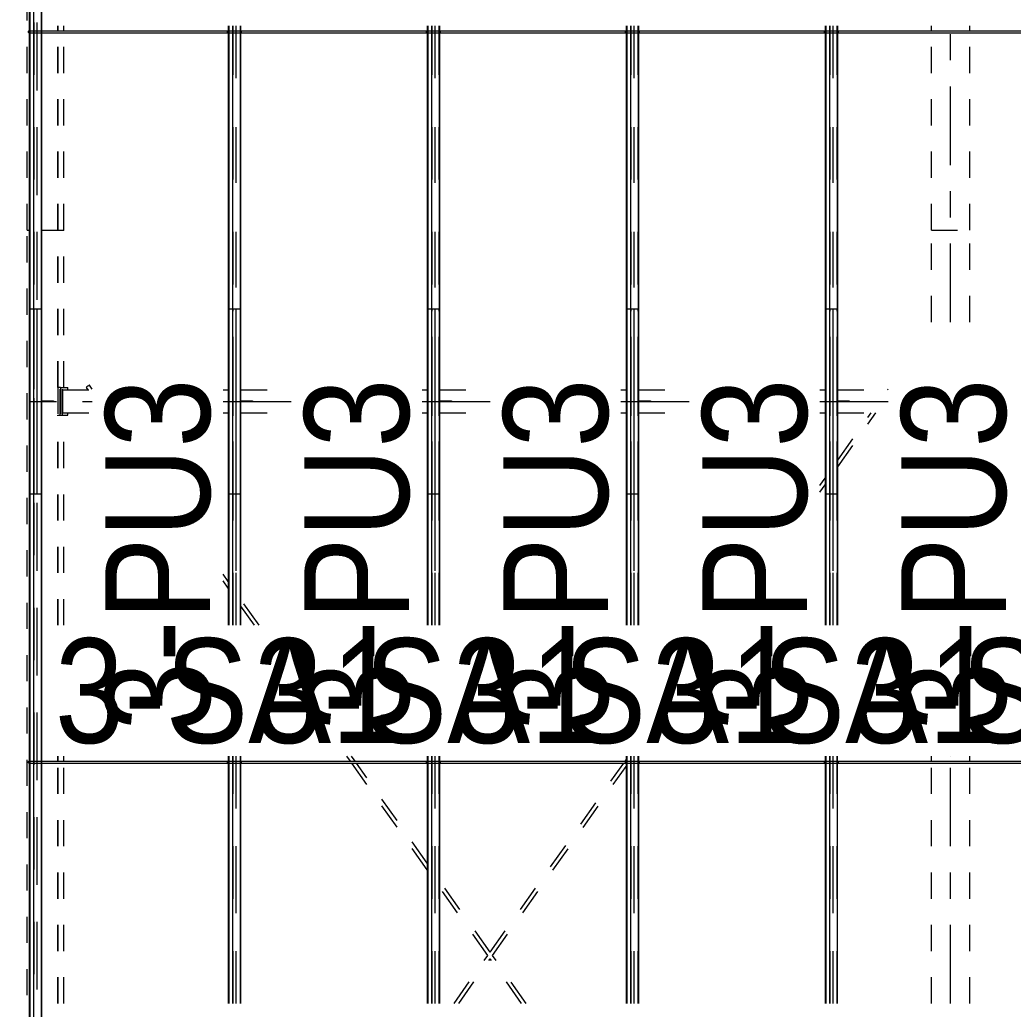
# Model space of a CAD drawing. Header units: millimetres. Extents: x -183 to 639, y -32 to 542.
# Drawn here: x 160.44 to 198.4, y 105.81 to 143.6 of the extents above; entities that cross this region are included whole.
import ezdxf

# ---------------------------------------------------------------- set-up
doc = ezdxf.new("R2010")
doc.units = ezdxf.units.MM
for name, pattern in [('XKITLINE00', [0]), ('XKITLINE01', [4, 1, -1, 1, -1]), ('XKITLINE02', [4, 2, -2]), ('XKITLINE03', [6, 3, -1, 1, -1])]:
    doc.linetypes.add(name, pattern=pattern)
for name, color, linetype, lineweight in [('Part', 2, 'Continuous', 0), ('PartMark', 7, 'Continuous', 0), ('S-grid', 1, 'Continuous', 0)]:
    doc.layers.add(name, color=color, linetype=linetype, lineweight=lineweight)
doc.styles.add('ARIAL', font='ARIAL.TTF')

# ---------------------------------------------------------------- blocks, each defined once
blk = doc.blocks.new('*A826')
at = {"layer": 'S-grid', "color": 1, "linetype": 'XKITLINE03', "lineweight": 0}
for p, q in [((196.01, 132.058), (196.01, 143.381)), ((196.01, 106.028), (196.01, 115.476)), ((196.01, 115.476), (196.01, 115.476))]:
    blk.add_line(p, q, dxfattribs=at)
blk = doc.blocks.new('*A886')
at = {"layer": 'Part', "color": 2, "linetype": 'XKITLINE00', "lineweight": 0}
for p, q in [((191.216, 132.558), (191.395, 132.558)), ((191.216, 132.558), (191.216, 120.476)), ((191.226, 132.558), (191.226, 120.476)), ((191.235, 132.558), (191.235, 120.476)), ((191.395, 132.558), (191.697, 132.558)), ((191.395, 120.476), (191.395, 132.558)), ((191.687, 120.476), (191.687, 132.558)), ((191.697, 120.476), (191.697, 132.558)), ((191.697, 120.476), (191.697, 132.558)), ((191.216, 115.476), (191.216, 115.276)), ((191.226, 115.476), (191.226, 115.276)), ((191.235, 115.476), (191.235, 115.276)), ((191.395, 106.028), (191.395, 115.476)), ((191.687, 106.028), (191.687, 115.476)), ((191.216, 115.206), (191.216, 106.028)), ((191.226, 115.206), (191.226, 106.028)), ((191.235, 115.206), (191.235, 106.028))]:
    blk.add_line(p, q, dxfattribs=at)
at = {"layer": 'Part', "color": 7, "linetype": 'XKITLINE02', "lineweight": 0}
for p, q in [((191.225, 120.476), (191.225, 132.558)), ((191.406, 120.476), (191.406, 132.558)), ((191.506, 132.558), (191.506, 120.476)), ((191.518, 120.476), (191.518, 132.558)), ((191.678, 120.476), (191.678, 132.558)), ((191.686, 120.476), (191.686, 132.558)), ((191.225, 106.028), (191.225, 115.476)), ((191.406, 106.028), (191.406, 115.476)), ((191.506, 115.476), (191.506, 106.028)), ((191.518, 106.028), (191.518, 115.476)), ((191.678, 106.028), (191.678, 115.476)), ((191.686, 106.028), (191.686, 115.476)), ((191.216, 115.276), (191.216, 115.206)), ((191.226, 115.276), (191.226, 115.206)), ((191.235, 115.276), (191.235, 115.206))]:
    blk.add_line(p, q, dxfattribs=at)
blk = doc.blocks.new('*A887')
at = {"layer": 'Part', "color": 2, "linetype": 'XKITLINE00', "lineweight": 0}
for p, q in [((183.611, 132.558), (183.79, 132.558)), ((183.611, 132.558), (183.611, 120.476)), ((183.621, 132.558), (183.621, 120.476)), ((183.63, 132.558), (183.63, 120.476)), ((183.79, 132.558), (184.092, 132.558)), ((183.79, 120.476), (183.79, 132.558)), ((184.082, 120.476), (184.082, 132.558)), ((184.092, 120.476), (184.092, 132.558)), ((183.611, 115.476), (183.611, 115.276)), ((183.621, 115.476), (183.621, 115.276)), ((183.63, 115.476), (183.63, 115.276)), ((183.79, 106.028), (183.79, 115.476)), ((184.082, 106.028), (184.082, 115.476)), ((184.092, 106.028), (184.092, 115.476)), ((183.611, 115.206), (183.611, 106.028)), ((183.621, 115.206), (183.621, 106.028)), ((183.63, 115.206), (183.63, 106.028))]:
    blk.add_line(p, q, dxfattribs=at)
at = {"layer": 'Part', "color": 7, "linetype": 'XKITLINE02', "lineweight": 0}
for p, q in [((183.62, 120.476), (183.62, 132.558)), ((183.802, 120.476), (183.802, 132.558)), ((183.901, 132.558), (183.901, 120.476)), ((183.913, 120.476), (183.913, 132.558)), ((184.073, 120.476), (184.073, 132.558)), ((184.081, 120.476), (184.081, 132.558)), ((183.62, 106.028), (183.62, 115.476)), ((183.802, 106.028), (183.802, 115.476)), ((183.901, 115.476), (183.901, 106.028)), ((183.913, 106.028), (183.913, 115.476)), ((184.073, 106.028), (184.073, 115.476)), ((184.081, 106.028), (184.081, 115.476)), ((183.611, 115.276), (183.611, 115.206)), ((183.621, 115.276), (183.621, 115.206)), ((183.63, 115.276), (183.63, 115.206))]:
    blk.add_line(p, q, dxfattribs=at)
blk = doc.blocks.new('*A888')
at = {"layer": 'Part', "color": 2, "linetype": 'XKITLINE00', "lineweight": 0}
for p, q in [((176.006, 132.558), (176.185, 132.558)), ((176.006, 132.558), (176.006, 120.476)), ((176.017, 132.558), (176.017, 120.476)), ((176.025, 132.558), (176.025, 120.476)), ((176.185, 132.558), (176.487, 132.558)), ((176.185, 120.476), (176.185, 132.558)), ((176.478, 120.476), (176.478, 132.558)), ((176.487, 120.476), (176.487, 132.558)), ((176.006, 115.476), (176.006, 115.276)), ((176.017, 115.476), (176.017, 115.276)), ((176.025, 115.476), (176.025, 115.276)), ((176.185, 106.028), (176.185, 115.476)), ((176.478, 106.028), (176.478, 115.476)), ((176.487, 106.028), (176.487, 115.476)), ((176.006, 115.206), (176.006, 106.028)), ((176.017, 115.206), (176.017, 106.028)), ((176.025, 115.206), (176.025, 106.028))]:
    blk.add_line(p, q, dxfattribs=at)
at = {"layer": 'Part', "color": 7, "linetype": 'XKITLINE02', "lineweight": 0}
for p, q in [((176.015, 120.476), (176.015, 132.558)), ((176.197, 120.476), (176.197, 132.558)), ((176.296, 132.558), (176.296, 120.476)), ((176.308, 120.476), (176.308, 132.558)), ((176.468, 120.476), (176.468, 132.558)), ((176.476, 120.476), (176.476, 132.558)), ((176.015, 106.028), (176.015, 115.476)), ((176.197, 106.028), (176.197, 115.476)), ((176.296, 115.476), (176.296, 106.028)), ((176.308, 106.028), (176.308, 115.476)), ((176.468, 106.028), (176.468, 115.476)), ((176.476, 106.028), (176.476, 115.476)), ((176.006, 115.276), (176.006, 115.206)), ((176.017, 115.276), (176.017, 115.206)), ((176.025, 115.276), (176.025, 115.206))]:
    blk.add_line(p, q, dxfattribs=at)
blk = doc.blocks.new('*A889')
at = {"layer": 'Part', "color": 2, "linetype": 'XKITLINE00', "lineweight": 0}
for p, q in [((168.401, 132.558), (168.58, 132.558)), ((168.401, 132.558), (168.401, 120.476)), ((168.412, 132.558), (168.412, 120.476)), ((168.42, 132.558), (168.42, 120.476)), ((168.58, 132.558), (168.882, 132.558)), ((168.58, 120.476), (168.58, 132.558)), ((168.873, 120.476), (168.873, 132.558)), ((168.882, 120.476), (168.882, 132.558)), ((168.401, 115.476), (168.401, 115.276)), ((168.412, 115.476), (168.412, 115.276)), ((168.42, 115.476), (168.42, 115.276)), ((168.58, 106.028), (168.58, 115.476)), ((168.873, 106.028), (168.873, 115.476)), ((168.882, 106.028), (168.882, 115.476)), ((168.401, 115.206), (168.401, 106.028)), ((168.412, 115.206), (168.412, 106.028)), ((168.42, 115.206), (168.42, 106.028))]:
    blk.add_line(p, q, dxfattribs=at)
at = {"layer": 'Part', "color": 7, "linetype": 'XKITLINE02', "lineweight": 0}
for p, q in [((168.41, 120.476), (168.41, 132.558)), ((168.592, 120.476), (168.592, 132.558)), ((168.691, 132.558), (168.691, 120.476)), ((168.703, 120.476), (168.703, 132.558)), ((168.863, 120.476), (168.863, 132.558)), ((168.871, 120.476), (168.871, 132.558)), ((168.41, 106.028), (168.41, 115.476)), ((168.592, 106.028), (168.592, 115.476)), ((168.691, 115.476), (168.691, 106.028)), ((168.703, 106.028), (168.703, 115.476)), ((168.863, 106.028), (168.863, 115.476)), ((168.871, 106.028), (168.871, 115.476)), ((168.401, 115.276), (168.401, 115.206)), ((168.412, 115.276), (168.412, 115.206)), ((168.42, 115.276), (168.42, 115.206))]:
    blk.add_line(p, q, dxfattribs=at)
blk = doc.blocks.new('*A890')
at = {"layer": 'Part', "color": 2, "linetype": 'XKITLINE00', "lineweight": 0}
for p, q in [((160.796, 132.558), (160.975, 132.558)), ((160.796, 132.558), (160.796, 115.276)), ((160.807, 132.558), (160.807, 115.276)), ((160.815, 132.558), (160.815, 115.276)), ((160.975, 132.558), (161.277, 132.558)), ((160.975, 83.146), (160.975, 132.558)), ((161.268, 83.146), (161.268, 132.558)), ((161.277, 120.476), (161.277, 132.558)), ((161.277, 115.476), (161.277, 120.476)), ((161.277, 106.028), (161.277, 115.476)), ((160.796, 115.206), (160.796, 100.828)), ((160.807, 115.206), (160.807, 100.828)), ((160.815, 115.206), (160.815, 100.828)), ((161.277, 101.028), (161.277, 106.028))]:
    blk.add_line(p, q, dxfattribs=at)
at = {"layer": 'Part', "color": 7, "linetype": 'XKITLINE02', "lineweight": 0}
for p, q in [((160.806, 83.146), (160.806, 132.558)), ((160.987, 83.146), (160.987, 132.558)), ((161.086, 132.558), (161.086, 83.146)), ((161.098, 83.146), (161.098, 132.558)), ((161.258, 83.146), (161.258, 132.558)), ((161.266, 83.146), (161.266, 132.558)), ((160.796, 115.276), (160.796, 115.206)), ((160.807, 115.276), (160.807, 115.206)), ((160.815, 115.276), (160.815, 115.206))]:
    blk.add_line(p, q, dxfattribs=at)
blk = doc.blocks.new('*A901')
at = {"layer": 'S-grid', "color": 1, "linetype": 'XKITLINE03', "lineweight": 0}
for p, q in [((144.834, 129.028), (163.201, 129.028)), ((168.201, 129.028), (170.806, 129.028)), ((175.806, 129.028), (178.411, 129.028)), ((183.411, 129.028), (186.016, 129.028)), ((191.016, 129.028), (193.621, 129.028))]:
    blk.add_line(p, q, dxfattribs=at)
blk = doc.blocks.new('*A905')
at = {"layer": 'Part', "color": 4, "linetype": 'XKITLINE01', "lineweight": 0}
for p, q in [((162.982, 129.567), (162.978, 129.561)), ((163.043, 129.47), (162.978, 129.561)), ((163.001, 129.583), (162.982, 129.567)), ((163.03, 129.604), (163.001, 129.583)), ((163.061, 129.625), (163.03, 129.604)), ((163.085, 129.641), (163.061, 129.625)), ((163.097, 129.646), (163.085, 129.641)), ((163.201, 129.499), (163.097, 129.646)), ((168.401, 122.142), (168.201, 122.425)), ((168.401, 121.888), (168.201, 122.171)), ((169.578, 120.476), (168.882, 121.462)), ((169.399, 120.476), (168.882, 121.208)), ((173.074, 115.276), (172.933, 115.476)), ((173.254, 115.276), (173.112, 115.476)), ((176.006, 111.128), (173.124, 115.206)), ((176.006, 111.382), (173.303, 115.206)), ((178.411, 107.979), (176.487, 110.702)), ((178.321, 107.852), (176.487, 110.448)), ((179.79, 106.028), (178.501, 107.852)), ((179.61, 106.028), (178.411, 107.725))]:
    blk.add_line(p, q, dxfattribs=at)
blk = doc.blocks.new('*A906')
at = {"layer": 'Part', "color": 4, "linetype": 'XKITLINE01', "lineweight": 0}
for p, q in [((193.6, 129.47), (193.621, 129.499)), ((191.697, 126.777), (192.976, 128.587)), ((191.697, 126.523), (193.156, 128.587)), ((191.016, 125.814), (191.216, 126.097)), ((191.016, 125.56), (191.216, 125.843)), ((178.411, 107.979), (183.519, 115.206)), ((178.501, 107.852), (183.611, 115.082)), ((183.569, 115.276), (183.611, 115.336)), ((177.033, 106.028), (178.321, 107.852)), ((177.212, 106.028), (178.411, 107.725))]:
    blk.add_line(p, q, dxfattribs=at)
blk = doc.blocks.new('*A907')
at = {"layer": 'Part', "color": 4, "linetype": 'XKITLINE01', "lineweight": 0}
for p, q in [((160.719, 100.337), (160.719, 135.573)), ((160.719, 135.573), (160.796, 135.573)), ((161.277, 135.573), (161.889, 135.573)), ((161.889, 129.558), (161.889, 135.573)), ((161.889, 135.573), (161.894, 135.573)), ((161.894, 129.558), (161.894, 135.573)), ((161.889, 120.476), (161.889, 128.499)), ((161.894, 120.476), (161.894, 128.499)), ((161.889, 115.276), (161.889, 115.476)), ((161.894, 115.276), (161.894, 115.476)), ((161.889, 106.028), (161.889, 115.206)), ((161.894, 106.028), (161.894, 115.206)), ((161.889, 100.828), (161.889, 101.028)), ((161.894, 100.828), (161.894, 101.028)), ((161.889, 100.337), (161.889, 100.758)), ((161.894, 100.337), (161.894, 100.758)), ((160.719, 100.337), (160.796, 100.337)), ((161.277, 100.337), (161.889, 100.337)), ((161.889, 100.337), (161.894, 100.337))]:
    blk.add_line(p, q, dxfattribs=at)
blk = doc.blocks.new('*A908')
at = {"layer": 'Part', "color": 4, "linetype": 'XKITLINE01', "lineweight": 0}
for p, q in [((161.894, 135.573), (162.116, 135.573)), ((162.116, 129.558), (162.116, 135.573)), ((162.116, 135.573), (162.121, 135.573)), ((162.121, 129.558), (162.121, 135.573)), ((162.116, 120.476), (162.116, 128.499)), ((162.121, 120.476), (162.121, 128.499)), ((162.116, 115.276), (162.116, 115.476)), ((162.121, 115.276), (162.121, 115.476)), ((162.116, 106.028), (162.116, 115.206)), ((162.121, 106.028), (162.121, 115.206)), ((162.116, 100.828), (162.116, 101.028)), ((162.121, 100.828), (162.121, 101.028)), ((162.116, 100.337), (162.116, 100.758)), ((162.121, 100.337), (162.121, 100.758)), ((161.894, 100.337), (162.116, 100.337)), ((162.116, 100.337), (162.121, 100.337))]:
    blk.add_line(p, q, dxfattribs=at)
blk = doc.blocks.new('*A912')
at = {"layer": 'Part', "color": 4, "linetype": 'XKITLINE01', "lineweight": 0}
for p, q in [((195.275, 132.058), (195.275, 135.573)), ((195.275, 135.573), (196.746, 135.573)), ((196.746, 132.058), (196.746, 135.573)), ((195.275, 115.276), (195.275, 115.476)), ((196.746, 115.276), (196.746, 115.476)), ((195.275, 106.028), (195.275, 115.206)), ((196.746, 106.028), (196.746, 115.206)), ((195.275, 100.828), (195.275, 101.028)), ((196.746, 100.828), (196.746, 101.028)), ((195.275, 100.337), (195.275, 100.758)), ((196.746, 100.337), (196.746, 100.758)), ((195.275, 100.337), (196.746, 100.337))]:
    blk.add_line(p, q, dxfattribs=at)
blk = doc.blocks.new('*A927')
at = {"layer": 'Part', "color": 4, "linetype": 'XKITLINE01', "lineweight": 0}
for p, q in [((195.275, 157.299), (195.275, 157.499)), ((195.275, 148.381), (195.275, 157.228)), ((196.746, 157.299), (196.746, 157.499)), ((196.746, 148.381), (196.746, 157.228)), ((195.275, 143.181), (195.275, 143.381)), ((196.746, 143.181), (196.746, 143.381)), ((195.275, 135.573), (195.275, 143.111)), ((196.746, 135.573), (196.746, 143.111)), ((195.275, 135.573), (196.746, 135.573))]:
    blk.add_line(p, q, dxfattribs=at)
blk = doc.blocks.new('*A1159')
at = {"layer": 'Part', "color": 4, "linetype": 'XKITLINE01', "lineweight": 0}
for p, q in [((162.077, 129.47), (163.201, 129.47)), ((162.077, 128.587), (162.077, 129.47)), ((168.201, 129.47), (168.401, 129.47)), ((168.882, 129.47), (170.806, 129.47)), ((175.806, 129.47), (176.006, 129.47)), ((176.487, 129.47), (178.411, 129.47)), ((183.411, 129.47), (183.611, 129.47)), ((184.092, 129.47), (186.016, 129.47)), ((191.016, 129.47), (191.216, 129.47)), ((191.697, 129.47), (193.621, 129.47)), ((162.077, 128.587), (163.201, 128.587)), ((168.201, 128.587), (168.401, 128.587)), ((168.882, 128.587), (170.806, 128.587)), ((175.806, 128.587), (176.006, 128.587)), ((176.487, 128.587), (178.411, 128.587)), ((183.411, 128.587), (183.611, 128.587)), ((184.092, 128.587), (186.016, 128.587)), ((191.016, 128.587), (191.216, 128.587)), ((191.697, 128.587), (193.621, 128.587))]:
    blk.add_line(p, q, dxfattribs=at)
blk = doc.blocks.new('*A1160')
at = {"layer": 'Part', "color": 4, "linetype": 'XKITLINE01', "lineweight": 0}
for p, q in [((161.883, 129.558), (161.883, 128.499)), ((161.983, 129.558), (161.883, 129.558)), ((161.971, 128.499), (161.971, 129.558)), ((161.883, 128.499), (161.983, 128.499))]:
    blk.add_line(p, q, dxfattribs=at)
blk = doc.blocks.new('*A1161')
at = {"layer": 'Part', "color": 4, "linetype": 'XKITLINE01', "lineweight": 0}
for p, q in [((161.983, 129.558), (161.983, 128.499)), ((161.983, 129.558), (162.271, 129.558)), ((162.07, 128.499), (162.07, 129.558)), ((162.271, 129.47), (162.271, 129.558)), ((161.983, 128.499), (162.271, 128.499)), ((162.271, 128.499), (162.271, 128.587))]:
    blk.add_line(p, q, dxfattribs=at)
blk = doc.blocks.new('*A1162')
at = {"layer": 'Part', "color": 4, "linetype": 'XKITLINE01', "lineweight": 0}
for p, q in [((168.882, 129.043), (169.323, 129.043)), ((169.323, 129.014), (168.882, 129.014)), ((169.323, 129.043), (169.323, 129.014))]:
    blk.add_line(p, q, dxfattribs=at)
blk = doc.blocks.new('*A1163')
at = {"layer": 'Part', "color": 4, "linetype": 'XKITLINE01', "lineweight": 0}
for p, q in [((161.277, 129.043), (161.719, 129.043)), ((161.719, 129.014), (161.277, 129.014)), ((161.719, 129.043), (161.719, 129.014))]:
    blk.add_line(p, q, dxfattribs=at)
blk = doc.blocks.new('*A1165')
at = {"layer": 'Part', "color": 4, "linetype": 'XKITLINE01', "lineweight": 0}
for p, q in [((176.487, 129.043), (176.928, 129.043)), ((176.928, 129.014), (176.487, 129.014)), ((176.928, 129.043), (176.928, 129.014))]:
    blk.add_line(p, q, dxfattribs=at)
blk = doc.blocks.new('*A1168')
at = {"layer": 'Part', "color": 4, "linetype": 'XKITLINE01', "lineweight": 0}
for p, q in [((191.697, 129.043), (192.138, 129.043)), ((192.138, 129.014), (191.697, 129.014)), ((192.138, 129.043), (192.138, 129.014))]:
    blk.add_line(p, q, dxfattribs=at)
blk = doc.blocks.new('*A1169')
at = {"layer": 'Part', "color": 4, "linetype": 'XKITLINE01', "lineweight": 0}
for p, q in [((184.092, 129.043), (184.533, 129.043)), ((184.533, 129.014), (184.092, 129.014)), ((184.533, 129.043), (184.533, 129.014))]:
    blk.add_line(p, q, dxfattribs=at)
blk = doc.blocks.new('*A1171')
at = {"layer": 'Part', "color": 4, "linetype": 'XKITLINE01', "lineweight": 0}
for p, q in [((160.719, 135.573), (160.719, 170.678)), ((160.719, 170.678), (160.796, 170.678)), ((161.277, 170.678), (161.889, 170.678)), ((161.889, 162.499), (161.889, 170.678)), ((161.889, 170.678), (161.894, 170.678)), ((161.894, 162.499), (161.894, 170.678)), ((161.889, 157.299), (161.889, 157.499)), ((161.889, 148.381), (161.889, 157.228)), ((161.894, 157.299), (161.894, 157.499)), ((161.894, 148.381), (161.894, 157.228)), ((161.889, 143.181), (161.889, 143.381)), ((161.894, 143.181), (161.894, 143.381)), ((161.889, 135.573), (161.889, 143.111)), ((161.894, 135.573), (161.894, 143.111)), ((160.719, 135.573), (160.796, 135.573)), ((161.277, 135.573), (161.889, 135.573)), ((161.889, 135.573), (161.894, 135.573))]:
    blk.add_line(p, q, dxfattribs=at)
blk = doc.blocks.new('*A1172')
at = {"layer": 'Part', "color": 4, "linetype": 'XKITLINE01', "lineweight": 0}
for p, q in [((162.116, 162.499), (162.116, 170.678)), ((162.116, 170.678), (162.121, 170.678)), ((162.121, 162.499), (162.121, 170.678)), ((162.116, 157.299), (162.116, 157.499)), ((162.116, 148.381), (162.116, 157.228)), ((162.121, 157.299), (162.121, 157.499)), ((162.121, 148.381), (162.121, 157.228)), ((162.116, 143.181), (162.116, 143.381)), ((162.121, 143.181), (162.121, 143.381)), ((162.116, 135.573), (162.116, 143.111)), ((162.121, 135.573), (162.121, 143.111)), ((161.894, 135.573), (162.116, 135.573)), ((162.116, 135.573), (162.121, 135.573))]:
    blk.add_line(p, q, dxfattribs=at)
blk = doc.blocks.new('*A1205')
at = {"layer": 'Part', "color": 2, "linetype": 'XKITLINE00', "lineweight": 0}
for p, q in [((191.216, 143.381), (191.216, 143.181)), ((191.226, 143.381), (191.226, 143.181)), ((191.235, 143.381), (191.235, 143.181)), ((191.395, 125.499), (191.395, 143.381)), ((191.687, 125.499), (191.687, 143.381)), ((191.697, 125.499), (191.697, 143.381)), ((191.216, 143.111), (191.216, 125.499)), ((191.226, 143.111), (191.226, 125.499)), ((191.235, 143.111), (191.235, 125.499)), ((191.216, 125.499), (191.697, 125.499))]:
    blk.add_line(p, q, dxfattribs=at)
at = {"layer": 'Part', "color": 7, "linetype": 'XKITLINE02', "lineweight": 0}
for p, q in [((191.216, 143.181), (191.216, 143.111)), ((191.225, 125.499), (191.225, 143.381)), ((191.226, 143.181), (191.226, 143.111)), ((191.235, 143.181), (191.235, 143.111)), ((191.406, 125.499), (191.406, 143.381)), ((191.506, 143.381), (191.506, 125.499)), ((191.518, 125.499), (191.518, 143.381)), ((191.678, 125.499), (191.678, 143.381)), ((191.686, 125.499), (191.686, 143.381))]:
    blk.add_line(p, q, dxfattribs=at)
blk = doc.blocks.new('*A1206')
at = {"layer": 'Part', "color": 2, "linetype": 'XKITLINE00', "lineweight": 0}
for p, q in [((183.611, 143.381), (183.611, 143.181)), ((183.621, 143.381), (183.621, 143.181)), ((183.63, 143.381), (183.63, 143.181)), ((183.79, 125.499), (183.79, 143.381)), ((184.082, 125.499), (184.082, 143.381)), ((184.092, 125.499), (184.092, 143.381)), ((183.611, 143.111), (183.611, 125.499)), ((183.621, 143.111), (183.621, 125.499)), ((183.63, 143.111), (183.63, 125.499)), ((183.611, 125.499), (184.092, 125.499))]:
    blk.add_line(p, q, dxfattribs=at)
at = {"layer": 'Part', "color": 7, "linetype": 'XKITLINE02', "lineweight": 0}
for p, q in [((183.611, 143.181), (183.611, 143.111)), ((183.62, 125.499), (183.62, 143.381)), ((183.621, 143.181), (183.621, 143.111)), ((183.63, 143.181), (183.63, 143.111)), ((183.802, 125.499), (183.802, 143.381)), ((183.901, 143.381), (183.901, 125.499)), ((183.913, 125.499), (183.913, 143.381)), ((184.073, 125.499), (184.073, 143.381)), ((184.081, 125.499), (184.081, 143.381))]:
    blk.add_line(p, q, dxfattribs=at)
blk = doc.blocks.new('*A1207')
at = {"layer": 'Part', "color": 2, "linetype": 'XKITLINE00', "lineweight": 0}
for p, q in [((176.006, 143.381), (176.006, 143.181)), ((176.017, 143.381), (176.017, 143.181)), ((176.025, 143.381), (176.025, 143.181)), ((176.185, 125.499), (176.185, 143.381)), ((176.478, 125.499), (176.478, 143.381)), ((176.487, 125.499), (176.487, 143.381)), ((176.006, 143.111), (176.006, 125.499)), ((176.017, 143.111), (176.017, 125.499)), ((176.025, 143.111), (176.025, 125.499)), ((176.006, 125.499), (176.487, 125.499))]:
    blk.add_line(p, q, dxfattribs=at)
at = {"layer": 'Part', "color": 7, "linetype": 'XKITLINE02', "lineweight": 0}
for p, q in [((176.006, 143.181), (176.006, 143.111)), ((176.015, 125.499), (176.015, 143.381)), ((176.017, 143.181), (176.017, 143.111)), ((176.025, 143.181), (176.025, 143.111)), ((176.197, 125.499), (176.197, 143.381)), ((176.296, 143.381), (176.296, 125.499)), ((176.308, 125.499), (176.308, 143.381)), ((176.468, 125.499), (176.468, 143.381)), ((176.476, 125.499), (176.476, 143.381))]:
    blk.add_line(p, q, dxfattribs=at)
blk = doc.blocks.new('*A1208')
at = {"layer": 'Part', "color": 2, "linetype": 'XKITLINE00', "lineweight": 0}
for p, q in [((168.401, 143.381), (168.401, 143.181)), ((168.412, 143.381), (168.412, 143.181)), ((168.42, 143.381), (168.42, 143.181)), ((168.58, 125.499), (168.58, 143.381)), ((168.873, 125.499), (168.873, 143.381)), ((168.882, 125.499), (168.882, 143.381)), ((168.401, 143.111), (168.401, 125.499)), ((168.412, 143.111), (168.412, 125.499)), ((168.42, 143.111), (168.42, 125.499)), ((168.401, 125.499), (168.882, 125.499))]:
    blk.add_line(p, q, dxfattribs=at)
at = {"layer": 'Part', "color": 7, "linetype": 'XKITLINE02', "lineweight": 0}
for p, q in [((168.401, 143.181), (168.401, 143.111)), ((168.41, 125.499), (168.41, 143.381)), ((168.412, 143.181), (168.412, 143.111)), ((168.42, 143.181), (168.42, 143.111)), ((168.592, 125.499), (168.592, 143.381)), ((168.691, 143.381), (168.691, 125.499)), ((168.703, 125.499), (168.703, 143.381)), ((168.863, 125.499), (168.863, 143.381)), ((168.871, 125.499), (168.871, 143.381))]:
    blk.add_line(p, q, dxfattribs=at)
blk = doc.blocks.new('*A1209')
at = {"layer": 'Part', "color": 7, "linetype": 'XKITLINE02', "lineweight": 0}
for p, q in [((160.806, 125.499), (160.806, 174.911)), ((160.987, 125.499), (160.987, 174.911)), ((161.086, 174.911), (161.086, 125.499)), ((161.098, 125.499), (161.098, 174.911)), ((161.258, 125.499), (161.258, 174.911)), ((161.266, 125.499), (161.266, 174.911)), ((160.796, 143.181), (160.796, 143.111)), ((160.807, 143.181), (160.807, 143.111)), ((160.815, 143.181), (160.815, 143.111))]:
    blk.add_line(p, q, dxfattribs=at)
at = {"layer": 'Part', "color": 2, "linetype": 'XKITLINE00', "lineweight": 0}
for p, q in [((160.975, 125.499), (160.975, 174.911)), ((161.268, 125.499), (161.268, 174.911)), ((160.796, 157.228), (160.796, 143.181)), ((160.807, 157.228), (160.807, 143.181)), ((160.815, 157.228), (160.815, 143.181)), ((161.277, 143.381), (161.277, 148.381)), ((161.277, 125.499), (161.277, 143.381)), ((160.796, 143.111), (160.796, 125.499)), ((160.807, 143.111), (160.807, 125.499)), ((160.815, 143.111), (160.815, 125.499)), ((160.796, 125.499), (161.277, 125.499))]:
    blk.add_line(p, q, dxfattribs=at)
blk = doc.blocks.new('*A1210')
at = {"layer": 'Part', "color": 2, "linetype": 'XKITLINE00', "lineweight": 0}
for p, q in [((160.769, 115.241), (160.77, 115.266)), ((160.77, 115.216), (160.769, 115.241)), ((160.77, 115.266), (160.775, 115.276)), ((160.775, 115.206), (160.77, 115.216)), ((160.775, 115.276), (160.975, 115.276)), ((160.775, 115.206), (160.975, 115.206)), ((161.277, 115.276), (168.58, 115.276)), ((161.277, 115.206), (168.58, 115.206)), ((168.882, 115.276), (168.903, 115.276)), ((168.882, 115.206), (168.903, 115.206)), ((168.899, 115.266), (168.897, 115.241)), ((168.897, 115.241), (168.899, 115.216)), ((168.903, 115.276), (168.899, 115.266)), ((168.899, 115.216), (168.903, 115.206)), ((168.908, 115.266), (168.903, 115.276)), ((168.903, 115.206), (168.908, 115.216)), ((168.91, 115.241), (168.908, 115.266)), ((168.908, 115.216), (168.91, 115.241))]:
    blk.add_line(p, q, dxfattribs=at)
at = {"layer": 'Part', "color": 7, "linetype": 'XKITLINE02', "lineweight": 0}
for p, q in [((160.775, 115.276), (160.779, 115.266)), ((160.779, 115.216), (160.775, 115.206)), ((160.779, 115.266), (160.781, 115.241)), ((160.781, 115.241), (160.779, 115.216)), ((160.975, 115.276), (161.277, 115.276)), ((160.975, 115.206), (161.277, 115.206)), ((168.58, 115.276), (168.882, 115.276)), ((168.58, 115.206), (168.882, 115.206))]:
    blk.add_line(p, q, dxfattribs=at)
blk = doc.blocks.new('*A1211')
at = {"layer": 'Part', "color": 7, "linetype": 'XKITLINE02', "lineweight": 0}
for p, q in [((168.374, 115.241), (168.375, 115.266)), ((168.375, 115.216), (168.374, 115.241)), ((168.375, 115.266), (168.38, 115.276)), ((168.38, 115.206), (168.375, 115.216)), ((168.38, 115.276), (168.903, 115.276)), ((168.38, 115.276), (168.384, 115.266)), ((168.384, 115.216), (168.38, 115.206)), ((168.38, 115.206), (168.903, 115.206)), ((168.384, 115.266), (168.386, 115.241)), ((168.386, 115.241), (168.384, 115.216)), ((176.185, 115.276), (176.487, 115.276)), ((176.185, 115.206), (176.487, 115.206))]:
    blk.add_line(p, q, dxfattribs=at)
at = {"layer": 'Part', "color": 2, "linetype": 'XKITLINE00', "lineweight": 0}
for p, q in [((168.903, 115.276), (176.185, 115.276)), ((168.903, 115.206), (176.185, 115.206)), ((176.487, 115.276), (176.508, 115.276)), ((176.487, 115.206), (176.508, 115.206)), ((176.504, 115.266), (176.502, 115.241)), ((176.502, 115.241), (176.504, 115.216)), ((176.508, 115.276), (176.504, 115.266)), ((176.504, 115.216), (176.508, 115.206)), ((176.513, 115.266), (176.508, 115.276)), ((176.508, 115.206), (176.513, 115.216)), ((176.514, 115.241), (176.513, 115.266)), ((176.513, 115.216), (176.514, 115.241))]:
    blk.add_line(p, q, dxfattribs=at)
blk = doc.blocks.new('*A1212')
at = {"layer": 'Part', "color": 7, "linetype": 'XKITLINE02', "lineweight": 0}
for p, q in [((175.978, 115.241), (175.98, 115.266)), ((175.98, 115.216), (175.978, 115.241)), ((175.98, 115.266), (175.985, 115.276)), ((175.985, 115.206), (175.98, 115.216)), ((175.985, 115.276), (176.508, 115.276)), ((175.985, 115.276), (175.989, 115.266)), ((175.989, 115.216), (175.985, 115.206)), ((175.985, 115.206), (176.508, 115.206)), ((175.989, 115.266), (175.991, 115.241)), ((175.991, 115.241), (175.989, 115.216)), ((183.79, 115.276), (184.092, 115.276)), ((183.79, 115.206), (184.092, 115.206))]:
    blk.add_line(p, q, dxfattribs=at)
at = {"layer": 'Part', "color": 2, "linetype": 'XKITLINE00', "lineweight": 0}
for p, q in [((176.508, 115.276), (183.79, 115.276)), ((176.508, 115.206), (183.79, 115.206)), ((184.092, 115.276), (184.113, 115.276)), ((184.092, 115.206), (184.113, 115.206)), ((184.109, 115.266), (184.107, 115.241)), ((184.107, 115.241), (184.109, 115.216)), ((184.113, 115.276), (184.109, 115.266)), ((184.109, 115.216), (184.113, 115.206)), ((184.118, 115.266), (184.113, 115.276)), ((184.113, 115.206), (184.118, 115.216)), ((184.119, 115.241), (184.118, 115.266)), ((184.118, 115.216), (184.119, 115.241))]:
    blk.add_line(p, q, dxfattribs=at)
blk = doc.blocks.new('*A1213')
at = {"layer": 'Part', "color": 7, "linetype": 'XKITLINE02', "lineweight": 0}
for p, q in [((183.583, 115.241), (183.585, 115.266)), ((183.585, 115.216), (183.583, 115.241)), ((183.585, 115.266), (183.589, 115.276)), ((183.589, 115.206), (183.585, 115.216)), ((183.589, 115.276), (184.113, 115.276)), ((183.589, 115.276), (183.594, 115.266)), ((183.594, 115.216), (183.589, 115.206)), ((183.589, 115.206), (184.113, 115.206)), ((183.594, 115.266), (183.596, 115.241)), ((183.596, 115.241), (183.594, 115.216)), ((191.395, 115.276), (191.697, 115.276)), ((191.395, 115.206), (191.697, 115.206))]:
    blk.add_line(p, q, dxfattribs=at)
at = {"layer": 'Part', "color": 2, "linetype": 'XKITLINE00', "lineweight": 0}
for p, q in [((184.113, 115.276), (191.395, 115.276)), ((184.113, 115.206), (191.395, 115.206)), ((191.697, 115.276), (191.718, 115.276)), ((191.697, 115.206), (191.718, 115.206)), ((191.714, 115.266), (191.712, 115.241)), ((191.712, 115.241), (191.714, 115.216)), ((191.718, 115.276), (191.714, 115.266)), ((191.714, 115.216), (191.718, 115.206)), ((191.722, 115.266), (191.718, 115.276)), ((191.718, 115.206), (191.722, 115.216)), ((191.724, 115.241), (191.722, 115.266)), ((191.722, 115.216), (191.724, 115.241))]:
    blk.add_line(p, q, dxfattribs=at)
blk = doc.blocks.new('*A1214')
at = {"layer": 'Part', "color": 7, "linetype": 'XKITLINE02', "lineweight": 0}
for p, q in [((191.188, 115.241), (191.19, 115.266)), ((191.19, 115.216), (191.188, 115.241)), ((191.19, 115.266), (191.194, 115.276)), ((191.194, 115.206), (191.19, 115.216)), ((191.194, 115.276), (191.718, 115.276)), ((191.194, 115.276), (191.199, 115.266)), ((191.199, 115.216), (191.194, 115.206)), ((191.194, 115.206), (191.718, 115.206)), ((191.199, 115.266), (191.2, 115.241)), ((191.2, 115.241), (191.199, 115.216)), ((199.301, 115.276), (199, 115.276)), ((199.301, 115.206), (199, 115.206))]:
    blk.add_line(p, q, dxfattribs=at)
at = {"layer": 'Part', "color": 2, "linetype": 'XKITLINE00', "lineweight": 0}
for p, q in [((191.718, 115.276), (199, 115.276)), ((191.718, 115.206), (199, 115.206)), ((199.323, 115.276), (199.301, 115.276)), ((199.323, 115.206), (199.301, 115.206)), ((199.319, 115.266), (199.317, 115.241)), ((199.317, 115.241), (199.319, 115.216)), ((199.323, 115.276), (199.319, 115.266)), ((199.319, 115.216), (199.323, 115.206)), ((199.327, 115.266), (199.323, 115.276)), ((199.323, 115.206), (199.327, 115.216)), ((199.329, 115.241), (199.327, 115.266)), ((199.327, 115.216), (199.329, 115.241))]:
    blk.add_line(p, q, dxfattribs=at)
blk = doc.blocks.new('*A1215')
at = {"layer": 'Part', "color": 2, "linetype": 'XKITLINE00', "lineweight": 0}
for p, q in [((160.769, 143.146), (160.77, 143.171)), ((160.77, 143.121), (160.769, 143.146)), ((160.77, 143.171), (160.775, 143.181)), ((160.775, 143.111), (160.77, 143.121)), ((160.775, 143.181), (160.975, 143.181)), ((161.277, 143.181), (168.58, 143.181)), ((168.882, 143.181), (168.903, 143.181)), ((168.899, 143.171), (168.897, 143.146)), ((168.897, 143.146), (168.899, 143.121)), ((168.903, 143.181), (168.899, 143.171)), ((168.899, 143.121), (168.903, 143.111)), ((168.908, 143.171), (168.903, 143.181)), ((168.903, 143.111), (168.908, 143.121)), ((168.91, 143.146), (168.908, 143.171)), ((168.908, 143.121), (168.91, 143.146)), ((160.775, 143.111), (160.975, 143.111)), ((161.277, 143.111), (168.58, 143.111)), ((168.882, 143.111), (168.903, 143.111))]:
    blk.add_line(p, q, dxfattribs=at)
at = {"layer": 'Part', "color": 7, "linetype": 'XKITLINE02', "lineweight": 0}
for p, q in [((160.775, 143.181), (160.779, 143.171)), ((160.779, 143.121), (160.775, 143.111)), ((160.779, 143.171), (160.781, 143.146)), ((160.781, 143.146), (160.779, 143.121)), ((160.975, 143.181), (161.277, 143.181)), ((168.58, 143.181), (168.882, 143.181)), ((160.975, 143.111), (161.277, 143.111)), ((168.58, 143.111), (168.882, 143.111))]:
    blk.add_line(p, q, dxfattribs=at)
blk = doc.blocks.new('*A1216')
at = {"layer": 'Part', "color": 7, "linetype": 'XKITLINE02', "lineweight": 0}
for p, q in [((168.374, 143.146), (168.375, 143.171)), ((168.375, 143.121), (168.374, 143.146)), ((168.375, 143.171), (168.38, 143.181)), ((168.38, 143.111), (168.375, 143.121)), ((168.38, 143.181), (168.903, 143.181)), ((168.38, 143.181), (168.384, 143.171)), ((168.384, 143.121), (168.38, 143.111)), ((168.384, 143.171), (168.386, 143.146)), ((168.386, 143.146), (168.384, 143.121)), ((176.185, 143.181), (176.487, 143.181)), ((168.38, 143.111), (168.903, 143.111)), ((176.185, 143.111), (176.487, 143.111))]:
    blk.add_line(p, q, dxfattribs=at)
at = {"layer": 'Part', "color": 2, "linetype": 'XKITLINE00', "lineweight": 0}
for p, q in [((168.903, 143.181), (176.185, 143.181)), ((176.487, 143.181), (176.508, 143.181)), ((176.504, 143.171), (176.502, 143.146)), ((176.502, 143.146), (176.504, 143.121)), ((176.508, 143.181), (176.504, 143.171)), ((176.504, 143.121), (176.508, 143.111)), ((176.513, 143.171), (176.508, 143.181)), ((176.508, 143.111), (176.513, 143.121)), ((176.514, 143.146), (176.513, 143.171)), ((176.513, 143.121), (176.514, 143.146)), ((168.903, 143.111), (176.185, 143.111)), ((176.487, 143.111), (176.508, 143.111))]:
    blk.add_line(p, q, dxfattribs=at)
blk = doc.blocks.new('*A1219')
at = {"layer": 'Part', "color": 7, "linetype": 'XKITLINE02', "lineweight": 0}
for p, q in [((175.978, 143.146), (175.98, 143.171)), ((175.98, 143.121), (175.978, 143.146)), ((175.98, 143.171), (175.985, 143.181)), ((175.985, 143.111), (175.98, 143.121)), ((175.985, 143.181), (176.508, 143.181)), ((175.985, 143.181), (175.989, 143.171)), ((175.989, 143.121), (175.985, 143.111)), ((175.989, 143.171), (175.991, 143.146)), ((175.991, 143.146), (175.989, 143.121)), ((183.79, 143.181), (184.092, 143.181)), ((175.985, 143.111), (176.508, 143.111)), ((183.79, 143.111), (184.092, 143.111))]:
    blk.add_line(p, q, dxfattribs=at)
at = {"layer": 'Part', "color": 2, "linetype": 'XKITLINE00', "lineweight": 0}
for p, q in [((176.508, 143.181), (183.79, 143.181)), ((184.092, 143.181), (184.113, 143.181)), ((184.109, 143.171), (184.107, 143.146)), ((184.107, 143.146), (184.109, 143.121)), ((184.113, 143.181), (184.109, 143.171)), ((184.109, 143.121), (184.113, 143.111)), ((184.118, 143.171), (184.113, 143.181)), ((184.113, 143.111), (184.118, 143.121)), ((184.119, 143.146), (184.118, 143.171)), ((184.118, 143.121), (184.119, 143.146)), ((176.508, 143.111), (183.79, 143.111)), ((184.092, 143.111), (184.113, 143.111))]:
    blk.add_line(p, q, dxfattribs=at)
blk = doc.blocks.new('*A1220')
at = {"layer": 'Part', "color": 7, "linetype": 'XKITLINE02', "lineweight": 0}
for p, q in [((183.583, 143.146), (183.585, 143.171)), ((183.585, 143.121), (183.583, 143.146)), ((183.585, 143.171), (183.589, 143.181)), ((183.589, 143.111), (183.585, 143.121)), ((183.589, 143.181), (184.113, 143.181)), ((183.589, 143.181), (183.594, 143.171)), ((183.594, 143.121), (183.589, 143.111)), ((183.594, 143.171), (183.596, 143.146)), ((183.596, 143.146), (183.594, 143.121)), ((191.395, 143.181), (191.697, 143.181)), ((183.589, 143.111), (184.113, 143.111)), ((191.395, 143.111), (191.697, 143.111))]:
    blk.add_line(p, q, dxfattribs=at)
at = {"layer": 'Part', "color": 2, "linetype": 'XKITLINE00', "lineweight": 0}
for p, q in [((184.113, 143.181), (191.395, 143.181)), ((191.697, 143.181), (191.718, 143.181)), ((191.714, 143.171), (191.712, 143.146)), ((191.712, 143.146), (191.714, 143.121)), ((191.718, 143.181), (191.714, 143.171)), ((191.714, 143.121), (191.718, 143.111)), ((191.722, 143.171), (191.718, 143.181)), ((191.718, 143.111), (191.722, 143.121)), ((191.724, 143.146), (191.722, 143.171)), ((191.722, 143.121), (191.724, 143.146)), ((184.113, 143.111), (191.395, 143.111)), ((191.697, 143.111), (191.718, 143.111))]:
    blk.add_line(p, q, dxfattribs=at)
blk = doc.blocks.new('*A1221')
at = {"layer": 'Part', "color": 7, "linetype": 'XKITLINE02', "lineweight": 0}
for p, q in [((191.188, 143.146), (191.19, 143.171)), ((191.19, 143.121), (191.188, 143.146)), ((191.19, 143.171), (191.194, 143.181)), ((191.194, 143.111), (191.19, 143.121)), ((191.194, 143.181), (191.718, 143.181)), ((191.194, 143.181), (191.199, 143.171)), ((191.199, 143.121), (191.194, 143.111)), ((191.199, 143.171), (191.2, 143.146)), ((191.2, 143.146), (191.199, 143.121)), ((199.301, 143.181), (199, 143.181)), ((191.194, 143.111), (191.718, 143.111)), ((199.301, 143.111), (199, 143.111))]:
    blk.add_line(p, q, dxfattribs=at)
at = {"layer": 'Part', "color": 2, "linetype": 'XKITLINE00', "lineweight": 0}
for p, q in [((191.718, 143.181), (199, 143.181)), ((199.323, 143.181), (199.301, 143.181)), ((199.319, 143.171), (199.317, 143.146)), ((199.317, 143.146), (199.319, 143.121)), ((199.323, 143.181), (199.319, 143.171)), ((199.319, 143.121), (199.323, 143.111)), ((199.327, 143.171), (199.323, 143.181)), ((199.323, 143.111), (199.327, 143.121)), ((199.329, 143.146), (199.327, 143.171)), ((199.327, 143.121), (199.329, 143.146)), ((191.718, 143.111), (199, 143.111)), ((199.323, 143.111), (199.301, 143.111))]:
    blk.add_line(p, q, dxfattribs=at)
blk = doc.blocks.new('*A1829')
at = {"layer": 'PartMark', "color": 3, "style": 'ARIAL', "width": 0.85}
blk.add_text('3-SA1', height=4, dxfattribs=at).set_placement((192.194, 115.976))
blk = doc.blocks.new('*A1847')
at = {"layer": 'PartMark', "color": 3, "style": 'ARIAL', "width": 0.85}
blk.add_text('3-PU3', height=4, rotation=90.0002, dxfattribs=at).set_placement((190.516, 116.439))
blk = doc.blocks.new('*A1849')
at = {"layer": 'PartMark', "color": 3, "style": 'ARIAL', "width": 0.85}
blk.add_text('3-PU3', height=4, rotation=90.0002, dxfattribs=at).set_placement((182.911, 116.439))
blk = doc.blocks.new('*A1851')
at = {"layer": 'PartMark', "color": 3, "style": 'ARIAL', "width": 0.85}
blk.add_text('3-PU3', height=4, rotation=90.0002, dxfattribs=at).set_placement((175.306, 116.439))
blk = doc.blocks.new('*A1853')
at = {"layer": 'PartMark', "color": 3, "style": 'ARIAL', "width": 0.85}
blk.add_text('3-PU3', height=4, rotation=90.0002, dxfattribs=at).set_placement((167.701, 116.439))
blk = doc.blocks.new('*A1855')
at = {"layer": 'PartMark', "color": 3, "style": 'ARIAL', "width": 0.85}
blk.add_text('3-SA1', height=4, dxfattribs=at).set_placement((161.775, 115.976))
blk = doc.blocks.new('*A1856')
at = {"layer": 'PartMark', "color": 3, "style": 'ARIAL', "width": 0.85}
blk.add_text('3-SA1', height=4, dxfattribs=at).set_placement((169.38, 115.976))
blk = doc.blocks.new('*A1857')
at = {"layer": 'PartMark', "color": 3, "style": 'ARIAL', "width": 0.85}
blk.add_text('3-SA1', height=4, dxfattribs=at).set_placement((176.985, 115.976))
blk = doc.blocks.new('*A1858')
at = {"layer": 'PartMark', "color": 3, "style": 'ARIAL', "width": 0.85}
blk.add_text('3-SA1', height=4, dxfattribs=at).set_placement((184.589, 115.976))
blk = doc.blocks.new('*A1868')
at = {"layer": 'PartMark', "color": 3, "style": 'ARIAL', "width": 0.85}
blk.add_text('3-PU3', height=4, rotation=90.0002, dxfattribs=at).set_placement((198.121, 116.439))

msp = doc.modelspace()

# ---------------------------------------------------------------- block references
at = {"lineweight": 0}
for name in ['*A826', '*A1209', '*A1208', '*A1207', '*A1206', '*A1205', '*A1171', '*A1172', '*A927', '*A1215', '*A1216', '*A1219', '*A1220', '*A1221', '*A907', '*A908', '*A912', '*A890', '*A889', '*A888', '*A887', '*A886', '*A901', '*A1160', '*A1161', '*A1159', '*A905', '*A906', '*A1853', '*A1851', '*A1849', '*A1847', '*A1868', '*A1163', '*A1162', '*A1165', '*A1169', '*A1168', '*A1855', '*A1856', '*A1857', '*A1858', '*A1829', '*A1210', '*A1211', '*A1212', '*A1213', '*A1214']:
    msp.add_blockref(name, (0, 0), dxfattribs=at)

doc.saveas('drawing.dxf')
